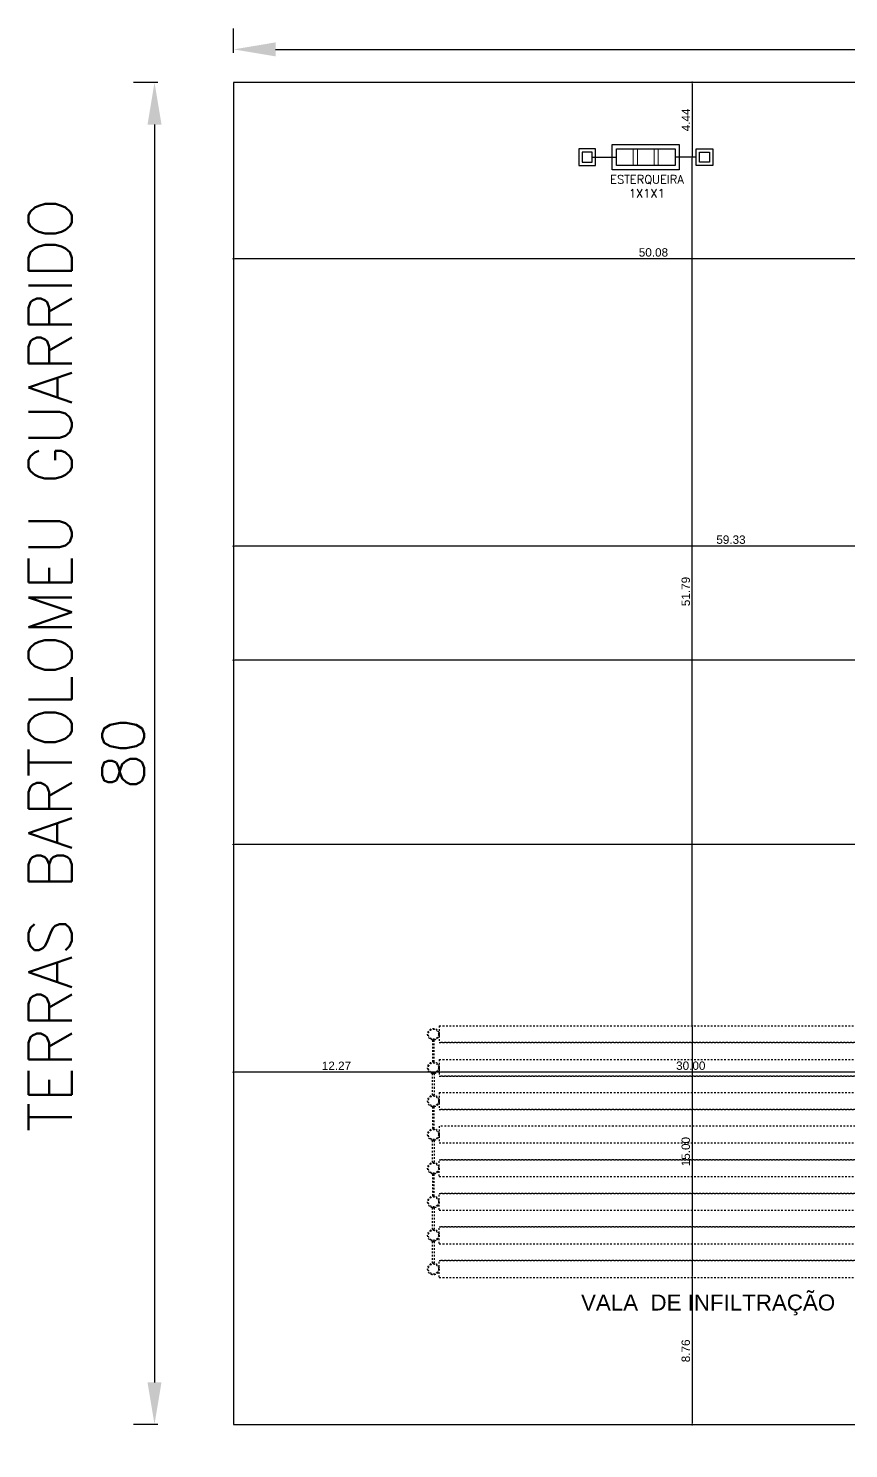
# Model space of a CAD drawing. Header units: millimetres. Extents: x 2823 to 2968, y 1352 to 1452.
# Drawn here: x 2822.9 to 2871.8, y 1360.5 to 1445.1 of the extents above; entities that cross this region are included whole.
import ezdxf

# ---------------------------------------------------------------- set-up
doc = ezdxf.new("R2010")
doc.units = ezdxf.units.MM
doc.header["$LTSCALE"] = 0.03
doc.linetypes.add('Dashed', pattern=[0.75, 0.5, -0.25])
for name, color, linetype, lineweight in [('A-COTAS', 12, 'Continuous', 9), ('A-PAREDE', 5, 'Continuous', 30), ('A-VISTA01', 1, 'Continuous', 20)]:
    doc.layers.add(name, color=color, linetype=linetype, lineweight=lineweight)
doc.layers.add('A-TEXTO1', color=7, linetype='Continuous', true_color=0x000000)
doc.layers.add('A_Imagem', color=7, linetype='Continuous', lineweight=0, true_color=0xffffff)
for name, color, linetype in [('A_PROJEÇÃO', 7, 'Dashed'), ('G_HACHURA', 9, 'Continuous'), ('IND_DIAMETRO', 7, 'Continuous')]:
    doc.layers.add(name, color=color, linetype=linetype)
doc.styles.add('Arial', font='arial.ttf')
doc.styles.add('Century Gothic', font='arial.ttf')
doc.styles.get("Standard").update_dxf_attribs({"font": 'romans.shx'})
doc.dimstyles.new('COTA_250', dxfattribs={"dimscale": 250, "dimtxt": 0.002, "dimasz": 0.00025, "dimexe": 0.00075, "dimexo": 0.00075, "dimgap": 0.0005, "dimtad": 1, "dimzin": 4, "dimdsep": 46, "dimtxsty": 'Century Gothic', "dimblk": 'PU-Tick', "dimcen": 0.001, "dimdle": 0.00075, "dimse1": 1, "dimse2": 1, "dimclrd": 256, "dimclre": 256, "dimclrt": 256, "dimadec": 0, "dimazin": 0, "dimtfac": 1, "dimtix": 1, "dimtmove": 0, "dimatfit": 3, "dimldrblk": 'DOT', "dimfxl": 1, "dimarcsym": 0})
doc.dimstyles.new('ISO-25', dxfattribs={"dimtxt": 2.5, "dimasz": 2.5, "dimexe": 1.25, "dimexo": 0.625, "dimtad": 1, "dimtxsty": 'Standard', "dimcen": 2.5, "dimadec": 0, "dimazin": 0, "dimtfac": 1, "dimtmove": 0, "dimatfit": 3, "dimfxl": 1, "dimarcsym": 0})

# ---------------------------------------------------------------- blocks, each defined once
blk = doc.blocks.new('PU-Tick')
for p, q in [((1, 0), (-1, 0)), ((0, -1), (0, 1))]:
    blk.add_line(p, q)
at = {"color": 0, "linetype": 'ByBlock', "const_width": 0.15}
blk.add_lwpolyline([(-0.5, -0.5), (0.5, 0.5)], dxfattribs=at)
blk = doc.blocks.new('*D108')
at = {"layer": 'A-COTAS', "lineweight": -2, "transparency": 16777216}
blk.add_line((2894.399, 1414.274), (2835.194, 1414.274), dxfattribs=at)
at = {"layer": 'Defpoints', "color": 0, "transparency": 16777216}
for p in [(2835.132, 1416.02), (2894.461, 1416.334), (2835.132, 1414.274)]:
    blk.add_point(p, dxfattribs=at)
at = {"layer": 'A-COTAS', "lineweight": -2, "transparency": 16777216, "xscale": 0.0625, "yscale": 0.0625, "zscale": 0.0625, "rotation": 180}
blk.add_blockref('PU-Tick', (2835.132, 1414.274), dxfattribs=at)
at = {"layer": 'A-COTAS', "lineweight": -2, "transparency": 16777216, "xscale": 0.0625, "yscale": 0.0625, "zscale": 0.0625}
blk.add_blockref('PU-Tick', (2894.461, 1414.274), dxfattribs=at)
at = {"layer": 'A-COTAS', "transparency": 16777216, "insert": (2864.796, 1414.654), "char_height": 0.5, "attachment_point": 5, "style": 'Century Gothic'}
blk.add_mtext('59.33', dxfattribs=at)
blk = doc.blocks.new('_Dot')
at = {"layer": 'G_HACHURA', "color": 0, "lineweight": -2}
blk.add_line((-0.5, 0), (-1, 0), dxfattribs=at)
at = {"layer": 'G_HACHURA', "color": 0, "const_width": 0.5}
blk.add_lwpolyline([(-0.25, 0, 1), (0.25, 0, 1)], format="xyb", close=True, dxfattribs=at)
blk = doc.blocks.new('*D122')
at = {"layer": 'A-COTAS', "lineweight": -2, "transparency": 16777216}
blk.add_line((2877.336, 1382.909), (2847.461, 1382.909), dxfattribs=at)
at = {"layer": 'Defpoints', "color": 0, "transparency": 16777216}
for p in [(2847.398, 1382.909), (2847.398, 1378.952), (2877.398, 1378.934)]:
    blk.add_point(p, dxfattribs=at)
at = {"layer": 'A-COTAS', "lineweight": -2, "transparency": 16777216, "xscale": 0.0625, "yscale": 0.0625, "zscale": 0.0625, "rotation": 180}
blk.add_blockref('PU-Tick', (2847.398, 1382.909), dxfattribs=at)
at = {"layer": 'A-COTAS', "lineweight": -2, "transparency": 16777216, "xscale": 0.0625, "yscale": 0.0625, "zscale": 0.0625}
blk.add_blockref('PU-Tick', (2877.398, 1382.909), dxfattribs=at)
at = {"layer": 'A-COTAS', "transparency": 16777216, "insert": (2862.398, 1383.289), "char_height": 0.5, "attachment_point": 5, "style": 'Century Gothic'}
blk.add_mtext('30.00', dxfattribs=at)
blk = doc.blocks.new('*D128')
at = {"layer": 'A-COTAS', "lineweight": -2, "transparency": 16777216}
blk.add_line((2862.482, 1385.605), (2862.482, 1370.732), dxfattribs=at)
at = {"layer": 'Defpoints', "color": 0, "transparency": 16777216}
for p in [(2863.348, 1385.668), (2862.482, 1370.669), (2863.073, 1370.669)]:
    blk.add_point(p, dxfattribs=at)
at = {"layer": 'A-COTAS', "lineweight": -2, "transparency": 16777216, "xscale": 0.0625, "yscale": 0.0625, "zscale": 0.0625}
for p, rotation in [((2862.482, 1385.668), 90), ((2862.482, 1370.669), 270)]:
    blk.add_blockref('PU-Tick', p, dxfattribs=dict(at, rotation=rotation))
at = {"layer": 'A-COTAS', "transparency": 16777216, "insert": (2862.102, 1378.168), "char_height": 0.5, "attachment_point": 5, "rotation": 90, "style": 'Century Gothic'}
blk.add_mtext('15.00', dxfattribs=at)
blk = doc.blocks.new('*D129')
at = {"layer": 'A-COTAS', "lineweight": -2, "transparency": 16777216}
blk.add_line((2862.482, 1385.73), (2862.482, 1437.398), dxfattribs=at)
at = {"layer": 'Defpoints', "color": 0, "transparency": 16777216}
for p in [(2862.482, 1437.461), (2863.711, 1437.461), (2862.398, 1385.668)]:
    blk.add_point(p, dxfattribs=at)
at = {"layer": 'A-COTAS', "lineweight": -2, "transparency": 16777216, "xscale": 0.0625, "yscale": 0.0625, "zscale": 0.0625}
for p, rotation in [((2862.482, 1437.461), 90), ((2862.482, 1385.668), 270)]:
    blk.add_blockref('PU-Tick', p, dxfattribs=dict(at, rotation=rotation))
at = {"layer": 'A-COTAS', "transparency": 16777216, "insert": (2862.102, 1411.564), "char_height": 0.5, "attachment_point": 5, "rotation": 90, "style": 'Century Gothic'}
blk.add_mtext('51.79', dxfattribs=at)
blk = doc.blocks.new('*D157')
at = {"layer": 'A-COTAS', "lineweight": -2, "transparency": 16777216}
blk.add_line((2885.149, 1431.4), (2835.194, 1431.4), dxfattribs=at)
at = {"layer": 'Defpoints', "color": 0, "transparency": 16777216}
for p in [(2835.132, 1431.467), (2835.132, 1431.4), (2885.211, 1431.401)]:
    blk.add_point(p, dxfattribs=at)
at = {"layer": 'A-COTAS', "lineweight": -2, "transparency": 16777216, "xscale": 0.0625, "yscale": 0.0625, "zscale": 0.0625, "rotation": 180}
blk.add_blockref('PU-Tick', (2835.132, 1431.4), dxfattribs=at)
at = {"layer": 'A-COTAS', "lineweight": -2, "transparency": 16777216, "xscale": 0.0625, "yscale": 0.0625, "zscale": 0.0625}
blk.add_blockref('PU-Tick', (2885.211, 1431.4), dxfattribs=at)
at = {"layer": 'A-COTAS', "transparency": 16777216, "insert": (2860.171, 1431.781), "char_height": 0.5, "attachment_point": 5, "style": 'Century Gothic'}
blk.add_mtext('50.08', dxfattribs=at)
blk = doc.blocks.new('*D163')
at = {"layer": 'A-COTAS', "lineweight": -2, "transparency": 16777216}
blk.add_line((2921.717, 1396.473), (2835.194, 1396.473), dxfattribs=at)
at = {"layer": 'Defpoints', "color": 0, "transparency": 16777216}
for p in [(2835.132, 1396.473), (2835.132, 1396.473), (2921.78, 1396.462)]:
    blk.add_point(p, dxfattribs=at)
at = {"layer": 'A-COTAS', "lineweight": -2, "transparency": 16777216, "xscale": 0.0625, "yscale": 0.0625, "zscale": 0.0625, "rotation": 180}
blk.add_blockref('PU-Tick', (2835.132, 1396.473), dxfattribs=at)
at = {"layer": 'A-COTAS', "lineweight": -2, "transparency": 16777216, "xscale": 0.0625, "yscale": 0.0625, "zscale": 0.0625}
blk.add_blockref('PU-Tick', (2921.78, 1396.473), dxfattribs=at)
at = {"layer": 'A-COTAS', "transparency": 16777216, "insert": (2878.456, 1396.853), "char_height": 0.5, "attachment_point": 5, "style": 'Century Gothic'}
blk.add_mtext('86.65', dxfattribs=at)
blk = doc.blocks.new('*D133')
at = {"layer": 'A-COTAS', "lineweight": -2, "transparency": 16777216}
blk.add_line((2921.566, 1407.476), (2835.194, 1407.476), dxfattribs=at)
at = {"layer": 'Defpoints', "color": 0, "transparency": 16777216}
for p in [(2921.629, 1411.762), (2835.132, 1407.476), (2835.132, 1407.456)]:
    blk.add_point(p, dxfattribs=at)
at = {"layer": 'A-COTAS', "lineweight": -2, "transparency": 16777216, "xscale": 0.0625, "yscale": 0.0625, "zscale": 0.0625, "rotation": 180}
blk.add_blockref('PU-Tick', (2835.132, 1407.476), dxfattribs=at)
at = {"layer": 'A-COTAS', "lineweight": -2, "transparency": 16777216, "xscale": 0.0625, "yscale": 0.0625, "zscale": 0.0625}
blk.add_blockref('PU-Tick', (2921.629, 1407.476), dxfattribs=at)
at = {"layer": 'A-COTAS', "transparency": 16777216, "insert": (2878.38, 1407.857), "char_height": 0.5, "attachment_point": 5, "style": 'Century Gothic'}
blk.add_mtext('86.50', dxfattribs=at)
blk = doc.blocks.new('sanitario')
for points in [[(610419.459, 9201760.449), (610418.459, 9201760.449), (610418.459, 9201759.449), (610419.459, 9201759.449)], [(610419.259, 9201760.249), (610418.659, 9201760.249), (610418.659, 9201759.649), (610419.259, 9201759.649)], [(610425.459, 9201760.449), (610426.459, 9201760.449), (610426.459, 9201759.449), (610425.459, 9201759.449)], [(610425.659, 9201760.249), (610426.259, 9201760.249), (610426.259, 9201759.649), (610425.659, 9201759.649)]]:
    blk.add_lwpolyline(points, close=True)
for points in [[(610419.259, 9201759.949), (610420.709, 9201759.949)], [(610425.459, 9201759.949), (610424.209, 9201759.949)]]:
    blk.add_lwpolyline(points)
at = {"layer": 'A-PAREDE'}
for points in [[(610420.459, 9201760.699), (610424.459, 9201760.699), (610424.459, 9201759.199), (610420.459, 9201759.199)], [(610420.709, 9201760.449), (610424.209, 9201760.449), (610424.209, 9201759.449), (610420.709, 9201759.449)]]:
    blk.add_lwpolyline(points, close=True, dxfattribs=at)
at = {"layer": 'A-VISTA01'}
for points in [[(610421.959, 9201759.449), (610421.709, 9201759.449), (610421.709, 9201760.449), (610421.959, 9201760.449)], [(610423.209, 9201759.449), (610422.959, 9201759.449), (610422.959, 9201760.449), (610423.209, 9201760.449)]]:
    blk.add_lwpolyline(points, close=True, dxfattribs=at)
at = {"layer": 'A_PROJEÇÃO'}
for p, q in [((610410.146, 9201708.156), (610440.146, 9201708.156)), ((610410.146, 9201708.156), (610410.146, 9201707.156)), ((610410.146, 9201707.156), (610440.146, 9201707.156)), ((610410.146, 9201706.156), (610410.146, 9201705.156)), ((610410.146, 9201706.156), (610440.146, 9201706.156)), ((610410.146, 9201705.156), (610440.146, 9201705.156)), ((610410.146, 9201704.174), (610410.146, 9201703.174)), ((610410.146, 9201704.174), (610440.146, 9201704.174)), ((610410.146, 9201703.174), (610440.146, 9201703.174)), ((610410.146, 9201701.174), (610440.146, 9201701.174)), ((610410.146, 9201699.184), (610410.146, 9201700.165)), ((610410.146, 9201700.165), (610440.146, 9201700.165)), ((610410.146, 9201699.165), (610440.146, 9201699.165)), ((610410.146, 9201697.175), (610410.146, 9201698.156)), ((610410.146, 9201698.156), (610440.146, 9201698.156)), ((610410.146, 9201697.156), (610440.146, 9201697.156)), ((610410.146, 9201695.185), (610410.146, 9201696.166)), ((610410.146, 9201696.166), (610440.146, 9201696.166)), ((610410.146, 9201695.166), (610440.146, 9201695.166)), ((610410.146, 9201693.176), (610410.146, 9201694.157)), ((610410.146, 9201694.157), (610440.146, 9201694.157)), ((610410.146, 9201693.157), (610440.146, 9201693.157))]:
    blk.add_line(p, q, dxfattribs=at)
for points in [[(610409.796, 9201706.002), (610409.847, 9201706.002), (610409.847, 9201707.309), (610409.796, 9201707.309), (610409.746, 9201707.309), (610409.746, 9201706.002)], [(610409.796, 9201705.309), (610409.847, 9201705.309), (610409.847, 9201704.021), (610409.796, 9201704.021), (610409.746, 9201704.021), (610409.746, 9201705.309)], [(610409.796, 9201702.021), (610409.847, 9201702.021), (610409.847, 9201703.328), (610409.796, 9201703.328), (610409.746, 9201703.328), (610409.746, 9201702.021)], [(610409.796, 9201701.328), (610409.847, 9201701.328), (610409.847, 9201700.012), (610409.796, 9201700.012), (610409.746, 9201700.012), (610409.746, 9201701.328)], [(610409.796, 9201698.003), (610409.847, 9201698.003), (610409.847, 9201699.319), (610409.796, 9201699.319), (610409.746, 9201699.319), (610409.746, 9201698.003)], [(610409.796, 9201697.31), (610409.847, 9201697.31), (610409.847, 9201696.013), (610409.796, 9201696.013), (610409.746, 9201696.013), (610409.746, 9201697.31)], [(610409.796, 9201695.301), (610409.847, 9201695.301), (610409.847, 9201694.004), (610409.796, 9201694.004), (610409.746, 9201694.004), (610409.746, 9201695.301)]]:
    blk.add_lwpolyline(points, close=True, dxfattribs=at)
for points in [[(610440.146, 9201707.156), (610410.146, 9201707.156)], [(610440.146, 9201705.156), (610410.146, 9201705.156)], [(610440.146, 9201703.174), (610410.146, 9201703.174)], [(610440.146, 9201702.174), (610410.146, 9201702.174)], [(610410.146, 9201702.174), (610410.146, 9201701.174)], [(610440.146, 9201700.165), (610410.146, 9201700.165)], [(610440.146, 9201698.156), (610410.146, 9201698.156)], [(610440.146, 9201696.166), (610410.146, 9201696.166)], [(610440.146, 9201694.157), (610410.146, 9201694.157)]]:
    blk.add_lwpolyline(points, dxfattribs=at)
for centre, radius in [((610409.796, 9201707.656), 0.35), ((610409.796, 9201707.656), 0.3), ((610409.796, 9201705.656), 0.35), ((610409.796, 9201705.656), 0.3), ((610409.796, 9201703.674), 0.35), ((610409.796, 9201703.674), 0.3), ((610409.796, 9201701.674), 0.35), ((610409.796, 9201701.674), 0.3), ((610409.796, 9201699.665), 0.35), ((610409.796, 9201699.665), 0.3), ((610409.796, 9201697.656), 0.35), ((610409.796, 9201697.656), 0.3), ((610409.796, 9201695.666), 0.35), ((610409.796, 9201695.666), 0.3), ((610409.796, 9201693.657), 0.35), ((610409.796, 9201693.657), 0.3)]:
    blk.add_circle(centre, radius, dxfattribs=at)
at = {"layer": 'A_Imagem', "color": 12, "true_color": 0xdb0000, "insert": (610420.209, 9201757.545), "char_height": 0.5, "attachment_point": 7}
blk.add_mtext_dynamic_manual_height_columns('\\pxqc;ESTERQUEIRA\\P1X1X1', width=4.64456, gutter_width=30.315, heights=[0], dxfattribs=at)
at = {"layer": 'IND_DIAMETRO', "style": 'Arial'}
blk.add_text('VALA  DE INFILTRAÇÃO', height=0.95262, rotation=0, dxfattribs=at).set_placement((610418.6, 9201691.182))
blk = doc.blocks.new('*D135')
at = {"color": 0, "lineweight": -2, "transparency": 16777216}
for p, q in [((2835.132, 1443.69), (2835.132, 1445.14)), ((2960.132, 1443.69), (2960.132, 1445.14)), ((2837.632, 1443.89), (2957.632, 1443.89))]:
    blk.add_line(p, q, dxfattribs=at)
at = {"color": 0, "transparency": 16777216}
for points in [[(2837.632, 1444.307), (2837.632, 1443.474), (2835.132, 1443.89)], [(2957.632, 1444.307), (2957.632, 1443.474), (2960.132, 1443.89)]]:
    blk.add_solid(points, dxfattribs=at)
at = {"layer": 'Defpoints', "color": 0, "transparency": 16777216}
for p in [(2960.132, 1443.89), (2835.132, 1441.906), (2960.132, 1441.906)]:
    blk.add_point(p, dxfattribs=at)
at = {"color": 0, "transparency": 16777216, "insert": (2897.632, 1445.765), "char_height": 2.5, "attachment_point": 5}
blk.add_mtext('125', dxfattribs=at)
blk = doc.blocks.new('*D136')
at = {"color": 0, "lineweight": -2, "transparency": 16777216}
for p, q in [((2830.613, 1441.906), (2829.163, 1441.906)), ((2830.413, 1439.406), (2830.411, 1364.406)), ((2830.611, 1361.906), (2829.161, 1361.906))]:
    blk.add_line(p, q, dxfattribs=at)
at = {"color": 0, "transparency": 16777216}
for points in [[(2829.996, 1439.406), (2830.83, 1439.406), (2830.413, 1441.906)], [(2829.994, 1364.406), (2830.828, 1364.406), (2830.411, 1361.906)]]:
    blk.add_solid(points, dxfattribs=at)
at = {"layer": 'Defpoints', "color": 0, "transparency": 16777216}
for p in [(2835.134, 1441.906), (2830.411, 1361.906), (2835.132, 1361.906)]:
    blk.add_point(p, dxfattribs=at)
at = {"color": 0, "transparency": 16777216, "insert": (2828.537, 1401.906), "char_height": 2.5, "attachment_point": 5, "rotation": 89.99844}
blk.add_mtext('80', dxfattribs=at)
blk = doc.blocks.new('*D138')
at = {"layer": 'A-COTAS', "lineweight": -2, "transparency": 16777216}
blk.add_line((2847.335, 1382.909), (2835.194, 1382.909), dxfattribs=at)
at = {"layer": 'Defpoints', "color": 0, "transparency": 16777216}
for p in [(2835.132, 1382.909), (2835.132, 1376.282), (2847.397, 1360.46)]:
    blk.add_point(p, dxfattribs=at)
at = {"layer": 'A-COTAS', "lineweight": -2, "transparency": 16777216, "xscale": 0.0625, "yscale": 0.0625, "zscale": 0.0625, "rotation": 180}
blk.add_blockref('PU-Tick', (2835.132, 1382.909), dxfattribs=at)
at = {"layer": 'A-COTAS', "lineweight": -2, "transparency": 16777216, "xscale": 0.0625, "yscale": 0.0625, "zscale": 0.0625}
blk.add_blockref('PU-Tick', (2847.397, 1382.909), dxfattribs=at)
at = {"layer": 'A-COTAS', "transparency": 16777216, "insert": (2841.264, 1383.285), "char_height": 0.5, "attachment_point": 5, "style": 'Century Gothic'}
blk.add_mtext('12.27', dxfattribs=at)
blk = doc.blocks.new('*D168')
at = {"layer": 'A-COTAS', "lineweight": -2, "transparency": 16777216}
blk.add_line((2862.482, 1370.607), (2862.482, 1361.968), dxfattribs=at)
at = {"layer": 'Defpoints', "color": 0, "transparency": 16777216}
for p in [(2863.143, 1370.669), (2862.482, 1361.906), (2862.934, 1361.906)]:
    blk.add_point(p, dxfattribs=at)
at = {"layer": 'A-COTAS', "lineweight": -2, "transparency": 16777216, "xscale": 0.0625, "yscale": 0.0625, "zscale": 0.0625}
for p, rotation in [((2862.482, 1370.669), 90), ((2862.482, 1361.906), 270)]:
    blk.add_blockref('PU-Tick', p, dxfattribs=dict(at, rotation=rotation))
at = {"layer": 'A-COTAS', "transparency": 16777216, "insert": (2862.102, 1366.287), "char_height": 0.5, "attachment_point": 5, "rotation": 90, "style": 'Century Gothic'}
blk.add_mtext('8.76', dxfattribs=at)
blk = doc.blocks.new('*D171')
at = {"layer": 'A-COTAS', "lineweight": -2, "transparency": 16777216}
blk.add_line((2862.482, 1441.843), (2862.482, 1437.523), dxfattribs=at)
at = {"layer": 'Defpoints', "color": 0, "transparency": 16777216}
for p in [(2863.143, 1441.906), (2862.482, 1437.461), (2862.911, 1437.461)]:
    blk.add_point(p, dxfattribs=at)
at = {"layer": 'A-COTAS', "lineweight": -2, "transparency": 16777216, "xscale": 0.0625, "yscale": 0.0625, "zscale": 0.0625}
for p, rotation in [((2862.482, 1441.906), 90), ((2862.482, 1437.461), 270)]:
    blk.add_blockref('PU-Tick', p, dxfattribs=dict(at, rotation=rotation))
at = {"layer": 'A-COTAS', "transparency": 16777216, "insert": (2862.107, 1439.683), "char_height": 0.5, "attachment_point": 5, "rotation": 90, "style": 'Century Gothic'}
blk.add_mtext('4.44', dxfattribs=at)
blk = doc.blocks.new('arq geral tgov')
blk.add_lwpolyline([(-62.5, 40), (-62.5, -40), (62.5, -40), (62.5, 40)], close=True)
at = {"layer": 'A-PAREDE'}
blk.add_blockref('sanitario', (-610460.379, -9201724.394), dxfattribs=at)
at = {"layer": 'A-TEXTO1', "color": 12, "true_color": 0xdb0000, "insert": (-72.152, 33.101), "char_height": 2.58222, "attachment_point": 9, "rotation": 89.9922}
blk.add_mtext_dynamic_manual_height_columns('TERRAS BARTOLOMEU GUARRIDO', width=69.86769, gutter_width=156.558, heights=[0], dxfattribs=at)
for p1, p2, distance, picture, middle in [((-62.5, 40), (62.5, 40), 1.984, '*D135', (0, 43.859)), ((-62.498, 40), (-62.5, -40), -4.721, '*D136', (-69.095, 0))]:
    dim = blk.add_aligned_dim(p1=p1, p2=p2, distance=distance, dimstyle='ISO-25', override={"dimfxl": 0.2, "dimfxlon": 1})
    dim.commit()
    dim.dimension.update_dxf_attribs({"geometry": picture, "text_midpoint": middle, "insert": (-2897.632, -1401.906)})
at = {"layer": 'A-COTAS'}
for base, p1, p2, picture, middle, set_off in [((-35.14928, 35.55502), (-34.48901, 40), (-34.72041, 35.55502), '*D171', (-35.52428, 37.77751), (-2897.63158, -1401.90576)), ((-35.149, 35.555), (-35.233, -16.238), (-33.92, 35.555), '*D129', (-35.53, 9.658), (-2897.632, -1401.906)), ((-35.149, -31.237), (-34.284, -16.238), (-34.559, -31.237), '*D128', (-35.53, -23.737), (-2897.632, -1401.906)), ((-35.149, -40), (-34.489, -31.237), (-34.698, -40), '*D168', (-35.53, -35.618), (-2897.632, -1401.906))]:
    dim = blk.add_linear_dim(base=base, p1=p1, p2=p2, angle=270, dimstyle='COTA_250', dxfattribs=at)
    dim.commit()
    dim.dimension.update_dxf_attribs({"geometry": picture, "text_midpoint": middle, "insert": set_off})
for base, p1, p2, picture, middle, set_off in [((-62.5, 29.495), (-12.42, 29.495), (-62.5, 29.561), '*D157', (-37.46, 29.875), (-2897.632, -1401.906)), ((-62.5, 12.368), (-3.17, 14.428), (-62.5, 14.114), '*D108', (-32.835, 12.749), (-2897.632, -1401.906)), ((-62.5, 5.571), (23.997, 9.856), (-62.5, 5.55), '*D133', (-19.251, 5.951), (-2897.632, -1401.906)), ((-62.5, -5.433), (24.148, -5.443), (-62.5, -5.433), '*D163', (-19.176, -5.052), (-2897.632, -1401.906)), ((-62.5, -18.997), (-50.2345, -41.4455), (-62.5, -25.6241), '*D138', (-56.3673, -18.621), (-2897.6316, -1401.9058)), ((-50.233, -18.997), (-20.233, -22.972), (-50.233, -22.953), '*D122', (-35.233, -18.617), (-2897.632, -1401.906))]:
    dim = blk.add_linear_dim(base=base, p1=p1, p2=p2, dimstyle='COTA_250', dxfattribs=at)
    dim.commit()
    dim.dimension.update_dxf_attribs({"geometry": picture, "text_midpoint": middle, "insert": set_off})

msp = doc.modelspace()

# ---------------------------------------------------------------- block references
msp.add_blockref('arq geral tgov', (2897.632, 1401.906))

doc.saveas('drawing.dxf')
